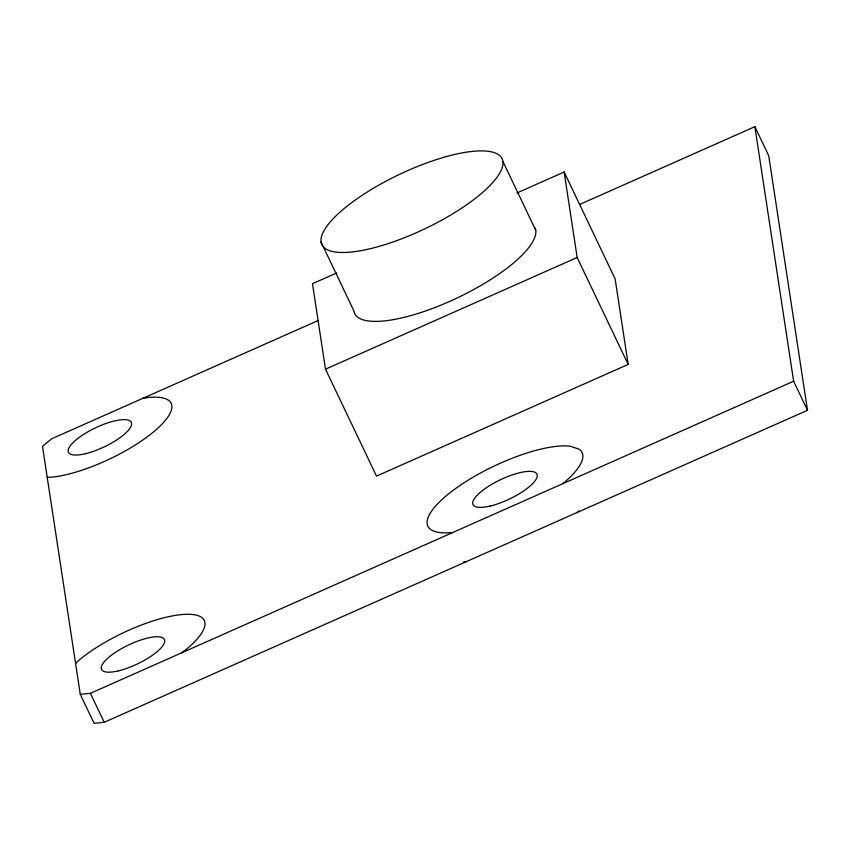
<?xml version="1.0" encoding="UTF-8"?>
<svg xmlns="http://www.w3.org/2000/svg" width="850" height="850" viewBox="0 0 850 850"><rect width="100%" height="100%" fill="white"/><g stroke="black" fill="none" stroke-linecap="round" stroke-linejoin="round"><path stroke-width="1.27" d="M75.576 663.478L79.475 659.77A78.997 23.758 -25.5 0 1 181.199 614.624A78.997 23.758 -25.5 0 1 186.458 649.177L181.231 653.013M336.674 272.967L312.481 283.698L325.497 369.187L376.507 476.117L628.171 364.427L615.145 278.938L564.145 172.008L516.959 192.95M318.24 320.482L51.627 438.802L42.5 446.346L80.282 694.333L94.095 723.308L104.21 722.298L807.5 410.284L768.729 155.762L754.864 126.692L579.647 204.468M325.497 369.187L577.161 257.497L564.145 172.008M80.282 694.333L90.397 693.334L793.634 381.225L754.864 126.692M142.46 398.491L148.123 397.492A78.997 23.758 -25.5 0 1 153.383 432.044A78.997 23.758 -25.5 0 1 51.659 477.201L47.196 477.201M793.634 381.225L807.5 410.284M577.161 257.497L628.171 364.427M502.871 161.351A99.832 30.026 -25.5 0 1 370.579 248.614A99.832 30.026 -25.5 0 1 362.429 195.128A99.832 30.026 -25.5 0 1 502.871 161.351L535.734 230.254M321.045 242.048L353.908 310.941A99.832 30.026 -25.5 0 0 453.475 299.689A99.832 30.026 -25.5 0 0 534.979 227.715M90.397 693.334L104.21 722.298M562.827 483.65A85.457 25.702 -25.5 0 0 579.084 449.183L570.339 446.25A85.457 25.702 -25.5 0 0 454.399 489.43A85.457 25.702 -25.5 0 0 452.784 532.493M578.903 510.85A85.457 25.702 -25.5 0 1 576.693 512.709M466.65 561.553A85.457 25.702 -25.5 0 1 463.707 561.797M85.468 453.698A34.807 10.466 -25.5 0 0 131.591 423.279A34.807 10.466 -25.5 0 0 82.62 435.051A34.807 10.466 -25.5 0 0 85.468 453.698M118.543 670.831A34.807 10.466 -25.5 0 0 164.666 640.411A34.807 10.466 -25.5 0 0 115.696 652.184A34.807 10.466 -25.5 0 0 118.543 670.831M490.269 506.026A35.434 10.657 -25.5 0 0 537.221 475.054A35.434 10.657 -25.5 0 0 487.379 487.05A35.434 10.657 -25.5 0 0 490.269 506.026"/></g></svg>
